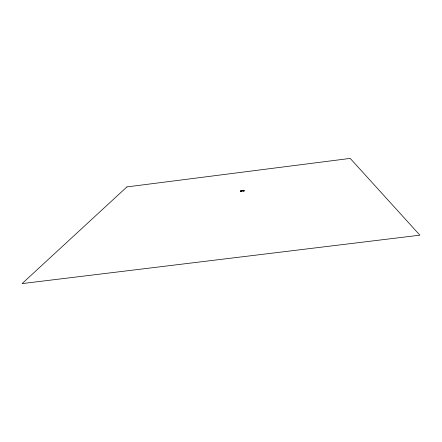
<?xml version="1.0" encoding="UTF-8"?>
<svg xmlns="http://www.w3.org/2000/svg" width="442" height="442" viewBox="0 0 442 442"><rect width="100%" height="100%" fill="white"/><g stroke="black" fill="none" stroke-linecap="round" stroke-linejoin="round"><path stroke-width="0.66" d="M242.553 190.452L243.133 190.662A5.348 5.293 7.4 0 0 243.89 190.828L244.349 190.872L243.901 190.729A5.343 5.287 7.4 0 1 243.15 190.563L242.57 190.358L242.641 191.115L244.365 190.8M243.542 190.668L243.559 190.972M243.078 190.64L243.128 191.027L243.028 190.524M241.514 191.159L241.465 190.298L241.299 190.568M240.415 191.242L241.575 191.226L241.47 190.298M241.216 191.253L241.161 190.668L241.155 191.259M240.929 191.287L240.901 190.927L240.868 191.298M240.293 191.386L241.586 191.171M240.398 191.309L240.636 191.11A3.155 3.122 10.3 0 0 241.045 190.784L241.045 190.784A3.16 3.122 10.3 0 1 240.625 191.176L240.514 191.342M243.476 190.657L243.492 190.983M242.57 190.358L242.641 191.104M126.904 186.916L22.1 283.593L419.9 235.177L350.219 158.407L126.904 186.916"/></g></svg>
